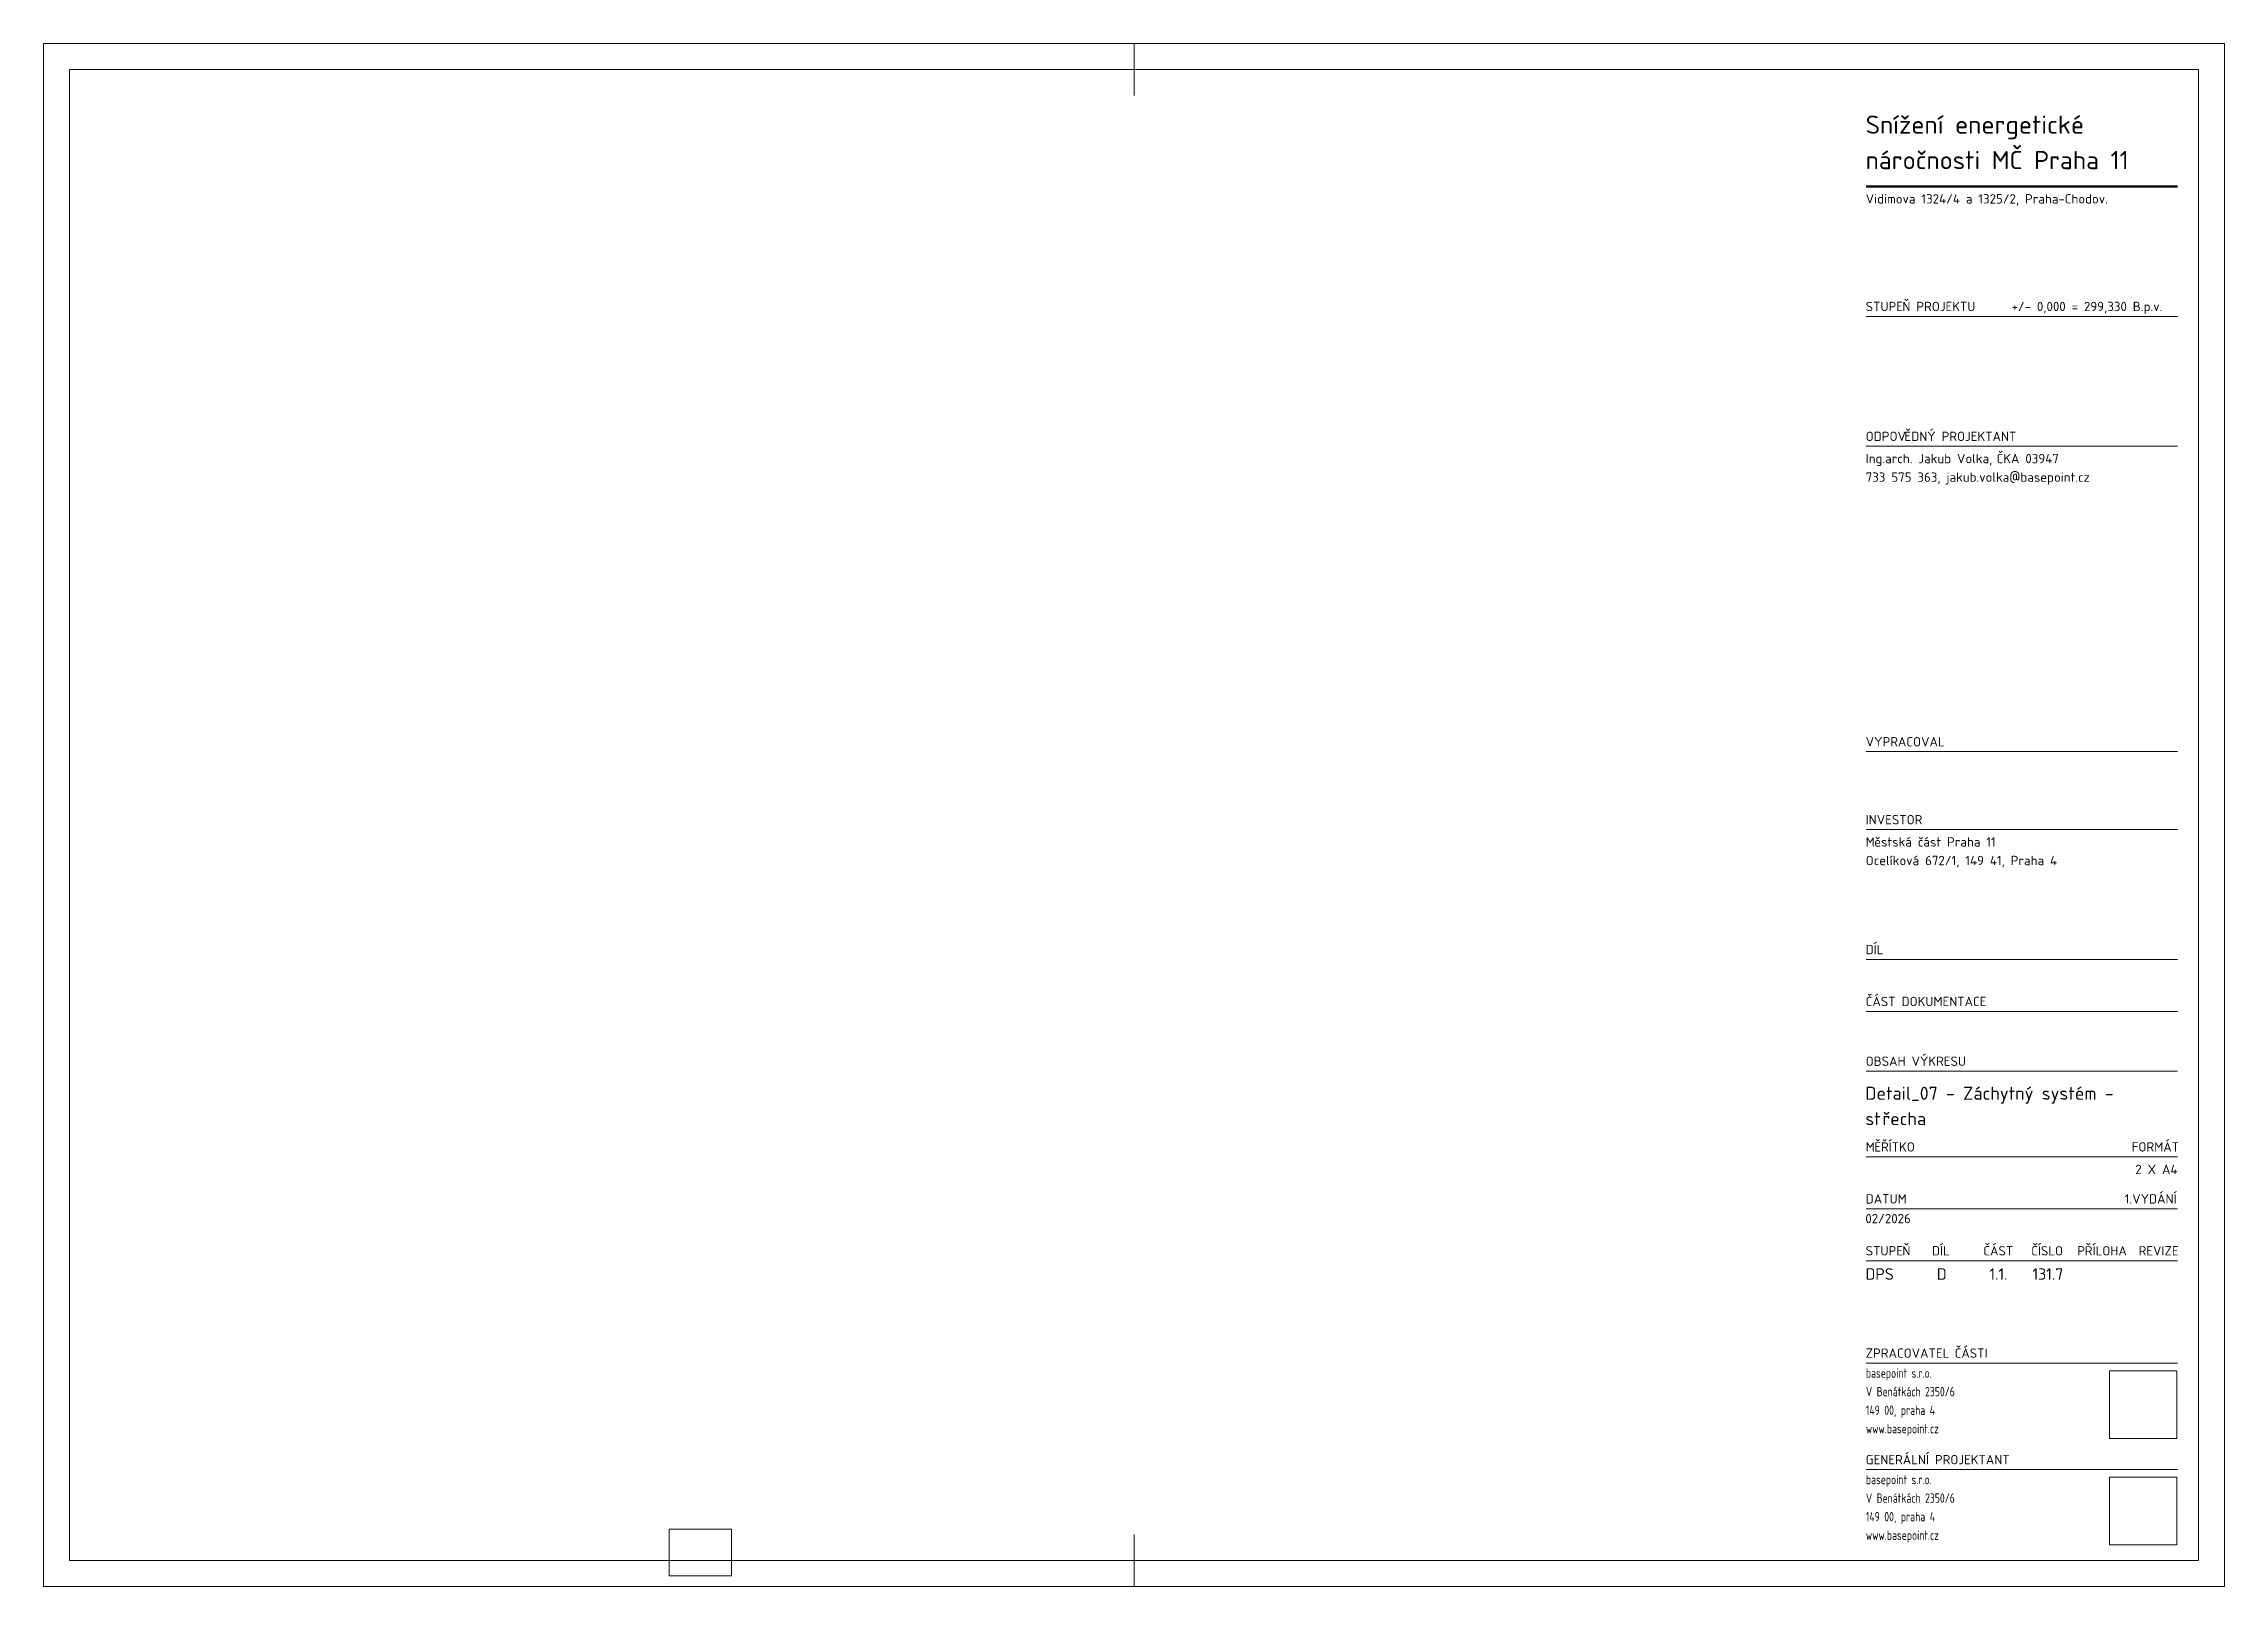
# Paper-space layout 'Layout1' of a CAD drawing. Header units: millimetres. Extents: x -121 to 299, y -2 to 295.
import ezdxf

# ---------------------------------------------------------------- set-up
doc = ezdxf.new("R2010")
doc.units = ezdxf.units.MM
for name, color, linetype, lineweight in [('A-ANNO-NOTE', 131, 'Continuous', 9), ('G-ANNO-TTLB', 6, 'Continuous', 9), ('G-ANNO-TTLB-WIDE', 214, 'Continuous', 50)]:
    doc.layers.add(name, color=color, linetype=linetype, lineweight=lineweight)
doc.styles.add('ISOCPEUR', font='isocpeur.ttf', dxfattribs={"height": 1.8})
doc.styles.add('ISOCPEUR_1', font='isocpeur.ttf', dxfattribs={"width": 0.75, "height": 1.8})
doc.styles.add('ISOCPEUR_2', font='isocpeur.ttf', dxfattribs={"height": 2.5})
doc.styles.add('ISOCPEUR_3', font='isocpeur.ttf', dxfattribs={"height": 2.2})
doc.styles.add('ISOCPEUR_B', font='', dxfattribs={"height": 3.5})
doc.styles.add('ISOCPEUR_B_1', font='', dxfattribs={"width": 0.75, "height": 1.8})
doc.styles.get('ISOCPEUR_B').set_extended_font_data('ISOCPEUR', bold=True)
doc.styles.get('ISOCPEUR_B_1').set_extended_font_data('ISOCPEUR', bold=True)
picture_1 = doc.add_image_def('image1.png', size_in_pixel=(511, 511))

# ---------------------------------------------------------------- blocks, each defined once
blk = doc.blocks.new('00_BP_ROZP_KOD_velka_rvt22 - PL_ROZPISKA_21-298807-Detail_07 - Záchytný systém - střecha')
at = {"layer": 'A-ANNO-NOTE'}
for p, q in [((-120.5, 295), (-120.5, 285)), ((-120.5, 295), (-120.5, 285)), ((-120.5, 295), (-110.5, 295)), ((-120.5, 295), (-110.5, 295)), ((89.5, 295), (89.5, 285)), ((299.5, 295), (289.5, 295)), ((299.5, 295), (289.5, 295)), ((299.5, 295), (299.5, 285)), ((-120.5, -2), (-120.5, 8)), ((-120.5, -2), (-120.5, 8)), ((89.5, -2), (89.5, 8)), ((299.5, -2), (299.5, 8)), ((-120.5, -2), (-110.5, -2)), ((299.5, -2), (289.5, -2))]:
    blk.add_line(p, q, dxfattribs=at)
at = {"layer": 'G-ANNO-TTLB'}
for p, q in [((299.5, 295), (-120.5, 295)), ((-120.5, 295), (-120.5, -2)), ((299.5, -2), (299.5, 295)), ((-115.5, 290), (-115.5, 3)), ((294.5, 290), (-115.5, 290)), ((294.5, 3), (294.5, 290)), ((290.5, 242.5), (230.5, 242.5)), ((290.5, 217.5), (230.5, 217.5)), ((290.5, 158.7), (230.5, 158.7)), ((290.5, 143.7), (230.5, 143.7)), ((290.5, 118.7), (230.5, 118.7)), ((290.5, 118.7), (230.5, 118.7)), ((290.5, 108.7), (230.5, 108.7)), ((290.5, 97.2), (230.5, 97.2)), ((290.5, 80.7), (230.5, 80.7)), ((290.5, 70.7), (230.5, 70.7)), ((290.5, 60.7), (230.5, 60.7)), ((290.5, 41), (230.5, 41)), ((290.5, 20.5), (230.5, 20.5)), ((-115.5, 3), (294.5, 3)), ((-120.5, -2), (299.5, -2))]:
    blk.add_line(p, q, dxfattribs=at)
at = {"layer": 'G-ANNO-TTLB-WIDE'}
blk.add_line((290.5, 267.5), (230.5, 267.5), dxfattribs=at)
at = {"layer": 'G-ANNO-TTLB', "attachment_point": 1}
for s, insert, char_height, width, style in [('Snížení energetické ', (230.42, 281.15), 3.5, 56.1181, 'ISOCPEUR_B'), ('ná', (230.42, 274.33), 3.5, 6.0928, 'ISOCPEUR_B'), ('ročnosti MČ Praha 11', (235.44, 274.33), 3.5, 56.1983, 'ISOCPEUR_B'), ('Vidimova 1324/4 a 1325/2, Praha-Chodov.', (230.42, 266.02), 1.8, 56.1181, 'ISOCPEUR'), ('STUPE', (230.42, 245.3), 1.8, 8.5781, 'ISOCPEUR'), ('Ň PROJEKTU', (237.49, 245.3), 1.8, 16.5949, 'ISOCPEUR'), ('+/- 0,000 = 299,330 B.p.v.', (258.5, 245.3), 1.8, 35.1139, 'ISOCPEUR'), ('ODPOV', (230.42, 220.3), 1.8, 9.0591, 'ISOCPEUR'), ('ĚDNÝ PROJEKTANT', (237.89, 220.3), 1.8, 25.654, 'ISOCPEUR'), ('Ing.arch. Jakub Volka, ', (230.42, 216.02), 1.8, 30.5443, 'ISOCPEUR'), ('ČKA 03947', (255.62, 216.02), 1.8, 14.5105, 'ISOCPEUR'), ('733 575 363, jakub.volka@basepoint.cz', (230.42, 212.44), 1.8, 51.5485, 'ISOCPEUR'), ('VYPRACOVAL', (230.42, 161.5), 1.8, 18.3586, 'ISOCPEUR'), ('INVESTOR', (230.42, 146.5), 1.8, 12.9873, 'ISOCPEUR'), ('\\fISOCPEUR|b0|i0|c238|p34|;M', (230.42, 142.22), 1.8, 2.0042, 'ISOCPEUR'), ('Ocelíková 672/1, 149 41, Praha 4', (230.42, 138.64), 1.8, 45.135, 'ISOCPEUR'), ('ěstská část Praha 11', (232.07, 142.22), 1.8, 28.7806, 'ISOCPEUR'), ('DÍL', (230.42, 121.5), 1.8, 4.4093, 'ISOCPEUR'), ('ČÁST DOKUMENTACE', (230.42, 111.5), 1.8, 27.5781, 'ISOCPEUR'), ('OBSAH VÝKRESU', (230.42, 100), 1.8, 23.0084, 'ISOCPEUR'), ('ĚŘÍTKO', (232.07, 83.5), 1.8, 9.7004, 'ISOCPEUR'), ('FORMÁT', (281.65, 83.5), 1.8, 10.8228, 'ISOCPEUR'), ('\\fISOCPEUR|b0|i0|c238|p34|;M', (230.42, 83.5), 1.8, 2.0042, 'ISOCPEUR'), ('2 X A4', (282.34, 79.17), 1.8, 10.0211, 'ISOCPEUR'), ('DATUM', (230.42, 73.5), 1.8, 9.2996, 'ISOCPEUR'), ('1.VYDÁNÍ', (280.32, 73.5), 1.8, 12.4262, 'ISOCPEUR'), ('02/2026', (230.35, 69.71), 1.8, 10.6624, 'ISOCPEUR'), ('STUPE', (230.42, 63.5), 1.8, 8.5781, 'ISOCPEUR'), ('\\fISOCPEUR|b0|i0|c238|p34|;Ň', (237.49, 63.5), 1.8, 1.7637, 'ISOCPEUR'), ('DÍL', (243.18, 63.5), 1.8, 4.4093, 'ISOCPEUR'), ('ČÁST', (253.08, 63.5), 1.8, 7.0549, 'ISOCPEUR'), ('ČÍSLO', (262.29, 63.5), 1.8, 7.6962, 'ISOCPEUR'), ('\\fISOCPEUR|b0|i0|c238|p34|;P', (271.17, 63.5), 1.8, 1.7637, 'ISOCPEUR'), ('ŘÍLOHA', (272.62, 63.5), 1.8, 9.9409, 'ISOCPEUR'), ('REVIZE', (282.98, 63.5), 1.8, 9.2194, 'ISOCPEUR'), ('ZPRACOVATEL ', (230.42, 43.8), 1.8, 20.7637, 'ISOCPEUR'), ('ČÁSTI', (247.55, 43.8), 1.8, 7.6962, 'ISOCPEUR'), ('basepoint s.r.o.', (230.46, 39.96), 1.8, 16.2342, 'ISOCPEUR_B_1'), ('V Benátkách 2350/6', (230.46, 36.39), 1.8, 20.6234, 'ISOCPEUR_1'), ('149 00, praha 4', (230.46, 32.82), 1.8, 16.174, 'ISOCPEUR_1'), ('www.basepoint.cz', (230.46, 29.25), 1.8, 17.1361, 'ISOCPEUR_1'), ('GENERÁLNÍ PROJEKTANT', (230.42, 23.3), 1.8, 33.3502, 'ISOCPEUR'), ('basepoint s.r.o.', (230.46, 19.46), 1.8, 16.2342, 'ISOCPEUR_B_1'), ('V Benátkách 2350/6', (230.46, 15.89), 1.8, 20.6234, 'ISOCPEUR_1'), ('149 00, praha 4', (230.46, 12.32), 1.8, 16.174, 'ISOCPEUR_1'), ('www.basepoint.cz', (230.46, 8.75), 1.8, 17.1361, 'ISOCPEUR_1')]:
    blk.add_mtext(s, dxfattribs=dict(at, insert=insert, char_height=char_height, width=width, style=style))
at = {"layer": 'G-ANNO-TTLB'}
image = blk.add_image(picture_1, insert=(277.37, 26.48), size_in_units=(13, 13), dxfattribs=at)
image.dxf.flags = 7
image = blk.add_image(picture_1, insert=(277.37, 6), size_in_units=(13, 13), dxfattribs=at)
image.dxf.flags = 7

psp = doc.layouts.get("Layout1")

# ---------------------------------------------------------------- block references
at = {"layer": 'G-ANNO-TTLB'}
psp.add_blockref('00_BP_ROZP_KOD_velka_rvt22 - PL_ROZPISKA_21-298807-Detail_07 - Záchytný systém - střecha', (0, 0), dxfattribs=at)

# ---------------------------------------------------------------- texts
at = {"layer": 'G-ANNO-TTLB', "attachment_point": 1}
for s, insert, char_height, width, style in [('Detail_07 - Záchytný systém -', (230.35, 94.18), 2.5, 59.5654, 'ISOCPEUR_2'), ('st', (230.35, 89.29), 2.5, 4.0084, 'ISOCPEUR_2'), ('řecha', (233.66, 89.29), 2.5, 10.1814, 'ISOCPEUR_2'), ('DPS', (230.39, 59.23), 2.2, 6.2532, 'ISOCPEUR_3'), ('\\fISOCPEUR|b0|i0|c238|p34|;D', (244.11, 59.23), 2.2, 2.0844, 'ISOCPEUR_3'), ('1.1.', (254.24, 59.23), 2.2, 4.1688, 'ISOCPEUR_3'), ('131.7', (262.54, 59.23), 2.2, 7.0548, 'ISOCPEUR_3')]:
    psp.add_mtext(s, dxfattribs=dict(at, insert=insert, char_height=char_height, width=width, style=style))

# ---------------------------------------------------------------- viewports
at = {"layer": '0'}
psp.add_viewport(center=(6, 4.5), size=(12, 9), view_center_point=(6, 4.5), view_height=12, dxfattribs=at)

doc.saveas('drawing.dxf')
